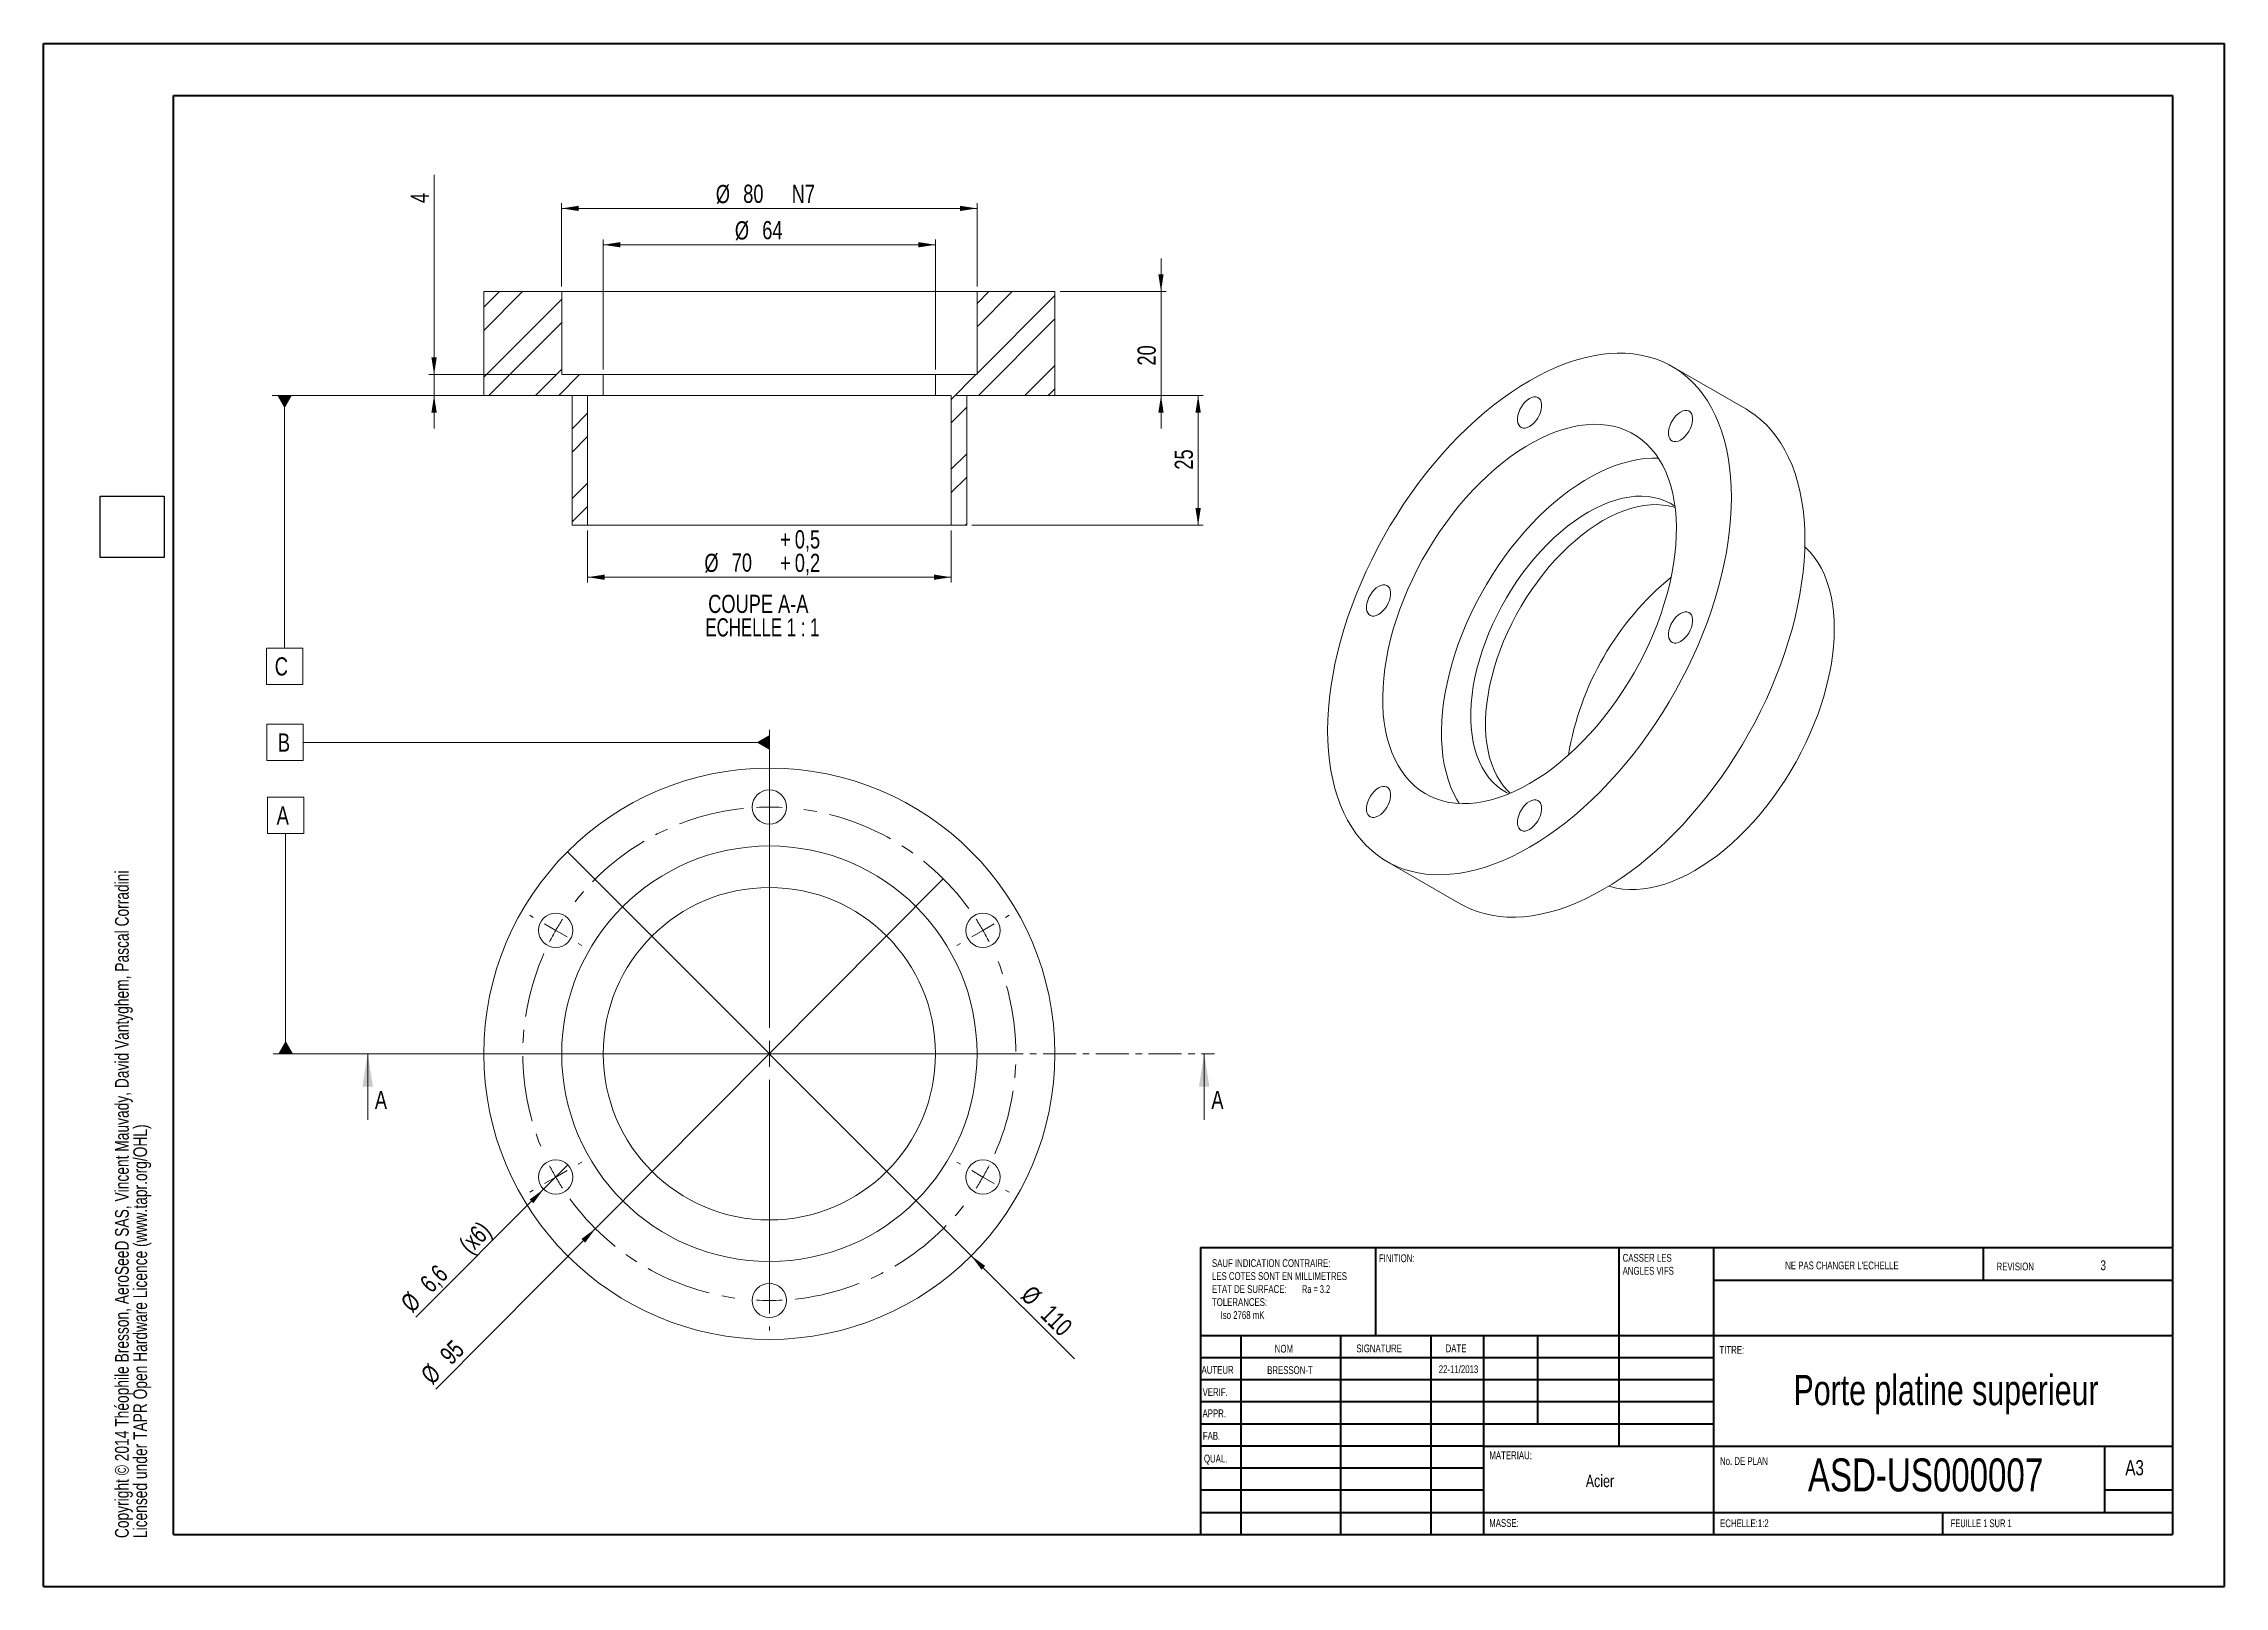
# Model space of a CAD drawing. Header units: millimetres. Extents: x 0 to 420, y 0 to 297.
import ezdxf

# ---------------------------------------------------------------- set-up
doc = ezdxf.new("R2010")
doc.units = ezdxf.units.MM
doc.linetypes.add('CENTER', pattern=[10.16, 6.35, -1.27, 1.27, -1.27])
doc.linetypes.add('CENTERX2', pattern=[20.32, 12.7, -2.54, 2.54, -2.54])
doc.styles.add('SLDTEXTSTYLE0', font='TXT', dxfattribs={"width": 0.75})
doc.styles.add('SLDTEXTSTYLE1', font='TXT', dxfattribs={"width": 0.7})
doc.styles.add('SLDTEXTSTYLE2', font='TXT', dxfattribs={"width": 0.6875})
doc.styles.add('SLDTEXTSTYLE3', font='TXT', dxfattribs={"width": 0.692308})
doc.dimstyles.new('SLDDIMSTYLE0', dxfattribs={"dimtxt": 3.5, "dimasz": 3.302, "dimexe": 0, "dimexo": 0.0625, "dimgap": 0.875, "dimtad": 1, "dimrnd": 1e-09, "dimzin": 12, "dimdsep": 46, "dimtxsty": 'SLDTEXTSTYLE0', "dimblk1": 'NONE', "dimsah": 1, "dimcen": 0, "dimadec": 0, "dimazin": 3, "dimtfac": 1, "dimtmove": 0, "dimatfit": 3, "dimldrblk": 'NONE', "dimfxl": 1, "dimfrac": 2, "dimtolj": 1, "dimtzin": 12, "dimarcsym": 0})
doc.dimstyles.new('SLDDIMSTYLE1', dxfattribs={"dimtxt": 3.5, "dimasz": 3.302, "dimexe": 0, "dimexo": 0.0625, "dimgap": 0.875, "dimtad": 1, "dimrnd": 1e-09, "dimzin": 12, "dimdsep": 46, "dimtxsty": 'SLDTEXTSTYLE0', "dimblk1": 'NONE', "dimsah": 1, "dimcen": 0, "dimadec": 0, "dimazin": 3, "dimtfac": 1, "dimtmove": 0, "dimatfit": 3, "dimldrblk": 'NONE', "dimfxl": 1, "dimfrac": 2, "dimtolj": 1, "dimtzin": 12, "dimarcsym": 0})
doc.dimstyles.new('SLDDIMSTYLE2', dxfattribs={"dimtxt": 3.5, "dimasz": 3.302, "dimexe": 0, "dimexo": 0.0625, "dimgap": 0.875, "dimtad": 1, "dimrnd": 1e-09, "dimzin": 12, "dimdsep": 46, "dimtxsty": 'SLDTEXTSTYLE0', "dimblk1": 'NONE', "dimsah": 1, "dimcen": 0, "dimadec": 0, "dimazin": 3, "dimtfac": 1, "dimtmove": 0, "dimatfit": 3, "dimldrblk": 'NONE', "dimfxl": 1, "dimfrac": 2, "dimtolj": 1, "dimtzin": 12, "dimarcsym": 0})
doc.dimstyles.new('SLDDIMSTYLE3', dxfattribs={"dimtxt": 3.5, "dimasz": 3.302, "dimexe": 0, "dimexo": 0.0625, "dimgap": 0.875, "dimtad": 1, "dimrnd": 1e-09, "dimzin": 12, "dimdsep": 46, "dimtxsty": 'SLDTEXTSTYLE0', "dimsah": 1, "dimcen": 0.09, "dimadec": 0, "dimazin": 3, "dimtol": 1, "dimtp": 0.5, "dimtm": -0.2, "dimtfac": 1, "dimtdec": 1, "dimtofl": 0, "dimtmove": 0, "dimatfit": 3, "dimfxl": 1, "dimfrac": 2, "dimtolj": 1, "dimarcsym": 0})
doc.dimstyles.new('SLDDIMSTYLE4', dxfattribs={"dimtxt": 3.5, "dimasz": 3.302, "dimexe": 0, "dimexo": 0.0625, "dimgap": 0.875, "dimtad": 1, "dimrnd": 1e-09, "dimzin": 12, "dimdsep": 46, "dimtxsty": 'SLDTEXTSTYLE0', "dimsah": 1, "dimcen": 0.09, "dimadec": 0, "dimazin": 3, "dimtfac": 1, "dimtofl": 0, "dimtmove": 0, "dimatfit": 3, "dimfxl": 1, "dimfrac": 2, "dimtolj": 1, "dimtzin": 12, "dimarcsym": 0})
doc.dimstyles.new('SLDDIMSTYLE5', dxfattribs={"dimtxt": 3.5, "dimasz": 3.302, "dimexe": 0, "dimexo": 0.0625, "dimgap": 0.875, "dimtad": 1, "dimrnd": 1e-09, "dimzin": 12, "dimdsep": 46, "dimtxsty": 'SLDTEXTSTYLE0', "dimsah": 1, "dimcen": 0.09, "dimadec": 0, "dimazin": 3, "dimtfac": 1, "dimtmove": 0, "dimatfit": 0, "dimfxl": 1, "dimfrac": 2, "dimtolj": 1, "dimtzin": 12, "dimarcsym": 0})
doc.dimstyles.new('SLDDIMSTYLE6', dxfattribs={"dimtxt": 3.5, "dimasz": 3.302, "dimexe": 0, "dimexo": 0.0625, "dimgap": 0.875, "dimtad": 1, "dimrnd": 1e-09, "dimzin": 12, "dimdsep": 46, "dimtxsty": 'SLDTEXTSTYLE0', "dimsah": 1, "dimcen": 0.09, "dimadec": 0, "dimazin": 3, "dimtfac": 1, "dimtofl": 0, "dimtmove": 0, "dimatfit": 3, "dimfxl": 1, "dimfrac": 2, "dimtolj": 1, "dimtzin": 12, "dimarcsym": 0})
picture_1 = doc.add_image_def('image1.bmp', size_in_pixel=(400, 420))

# ---------------------------------------------------------------- blocks, each defined once
blk = doc.blocks.new('SW_NOTE_0')
at = {"color": 0, "linetype": 'Continuous', "lineweight": 0, "char_height": 2.6458, "attachment_point": 1, "rotation": 90, "style": 'SLDTEXTSTYLE0'}
for s, insert in [('Copyright © 2014 Théophile Bresson, AeroSeeD SAS, Vincent Mauvady, David Vantyghem, Pascal Corradini', (-3.41, 0)), ('Licensed under TAPR Open Hardware Licence (www.tapr.org/OHL)', (0.12, 0))]:
    blk.add_mtext(s, dxfattribs=dict(at, insert=insert))
blk = doc.blocks.new('SW_NOTE_1')
at = {"color": 0, "linetype": 'Continuous', "lineweight": 0, "char_height": 1.5, "attachment_point": 1, "style": 'SLDTEXTSTYLE0'}
for s, insert in [('CASSER LES', (0, 1.93)), ('ANGLES VIFS', (0, -0.57))]:
    blk.add_mtext(s, dxfattribs=dict(at, insert=insert))
blk = doc.blocks.new('SW_NOTE_2')
at = {"color": 0, "linetype": 'Continuous', "lineweight": 0, "char_height": 1.5, "attachment_point": 1}
for s, insert, style in [('SAUF INDICATION CONTRAIRE:', (0, 1.93), 'SLDTEXTSTYLE0'), ('LES COTES SONT EN MILLIMETRES', (0, -0.57), 'SLDTEXTSTYLE0'), ('ETAT DE SURFACE:', (0, -3.07), 'SLDTEXTSTYLE0'), ('Ra = 3.2', (17.33, -3.07), 'SLDTEXTSTYLE2'), ('TOLERANCES:', (0, -5.57), 'SLDTEXTSTYLE0'), ('Iso 2768 mK', (1.66, -8.07), 'SLDTEXTSTYLE0')]:
    blk.add_mtext(s, dxfattribs=dict(at, insert=insert, style=style))
blk = doc.blocks.new('*D5')
at = {"color": 7, "linetype": 'Continuous', "lineweight": 0}
for q in [(100.96, 141.65), (198.6, 44.01)]:
    blk.add_line((178.74, 63.86), q, dxfattribs=at)
blk.add_solid([(178.74, 63.86), (180.72, 61.17), (181.44, 61.89)], dxfattribs=at)
at = {"color": 7, "linetype": 'Continuous', "lineweight": 0, "char_height": 3.5, "attachment_point": 1, "rotation": 315, "style": 'SLDTEXTSTYLE0'}
for s, insert in [('%%c', (190.56, 58.42, -25.4)), ('110', (194.33, 54.73, -25.4))]:
    blk.add_mtext(s, dxfattribs=dict(at, insert=insert))
blk = doc.blocks.new('_NONE')
blk = doc.blocks.new('*D6')
at = {"color": 7, "linetype": 'Continuous', "lineweight": 0}
for q in [(101.05, 81.34), (71.74, 52.03)]:
    blk.add_line((96.38, 76.67), q, dxfattribs=at)
blk.add_solid([(96.38, 76.67), (93.69, 74.7), (94.41, 73.98)], dxfattribs=at)
at = {"color": 7, "linetype": 'Continuous', "lineweight": 0, "char_height": 3.5, "attachment_point": 1, "rotation": 45, "style": 'SLDTEXTSTYLE0'}
for s, insert in [('(x6)', (79.77, 66.49, -25.4)), ('6,6', (72.26, 58.98, -25.4)), ('%%c', (68.56, 55.21, -25.4))]:
    blk.add_mtext(s, dxfattribs=dict(at, insert=insert))
blk = doc.blocks.new('*D7')
at = {"color": 7, "linetype": 'Continuous', "lineweight": 0}
for q in [(173.35, 136.43), (75.61, 38.18)]:
    blk.add_line((106.35, 69.08), q, dxfattribs=at)
blk.add_solid([(106.35, 69.08), (103.66, 67.1), (104.38, 66.38)], dxfattribs=at)
at = {"color": 7, "linetype": 'Continuous', "lineweight": 0, "char_height": 3.5, "attachment_point": 1, "rotation": 45.1503, "style": 'SLDTEXTSTYLE0'}
for s, insert in [('95', (76.1, 45.14, -25.4)), ('%%c', (72.42, 41.36, -25.4))]:
    blk.add_mtext(s, dxfattribs=dict(at, insert=insert))
blk = doc.blocks.new('SW_CENTERMARKSYMBOL_0')
at = {"color": 0, "linetype": 'Continuous', "lineweight": 0}
for p, q in [((-41.14, 76.25), (-41.14, 77.05)), ((-41.14, 71.25), (-41.14, 73.75)), ((-41.14, 28.75), (-41.14, 71.25)), ((-41.14, 71.25), (-41.14, 68.75)), ((-41.14, 66.25), (-41.14, 65.45)), ((-86.6, 50), (-87.3, 50.4)), ((4.33, 50), (5.02, 50.4)), ((-82.27, 47.5), (-84.44, 48.75)), ((-82.27, 47.5), (-80.11, 46.25)), ((0, 47.5), (-2.17, 46.25)), ((0, 47.5), (2.17, 48.75)), ((-77.94, 45), (-77.25, 44.6)), ((-4.33, 45), (-5.02, 44.6)), ((-41.14, 23.75), (-41.14, 26.25)), ((-46.14, 23.75), (-88.64, 23.75)), ((-41.14, 23.75), (-43.64, 23.75)), ((-41.14, 23.75), (-41.14, 21.25)), ((-41.14, 23.75), (-38.64, 23.75)), ((-36.14, 23.75), (6.36, 23.75)), ((-41.14, 18.75), (-41.14, -23.75)), ((-82.27, 0), (-84.44, -1.25)), ((-82.27, 0), (-80.11, 1.25)), ((-77.94, 2.5), (-77.25, 2.9)), ((-4.33, 2.5), (-5.02, 2.9)), ((0, 0), (-2.17, 1.25)), ((0, 0), (2.17, -1.25)), ((-86.6, -2.5), (-87.3, -2.9)), ((4.33, -2.5), (5.02, -2.9)), ((-41.14, -18.75), (-41.14, -17.95)), ((-41.14, -23.75), (-41.14, -21.25)), ((-41.14, -23.75), (-41.14, -26.25)), ((-41.14, -28.75), (-41.14, -29.55))]:
    blk.add_line(p, q, dxfattribs=at)
at = {"color": 0, "linetype": 'CENTERX2', "lineweight": 0}
for start, end in [(96.0311, 143.9689), (36.0311, 83.9689), (156.0311, 203.9689), (336.0311, 23.9689), (216.0311, 263.9689), (276.0311, 323.9689)]:
    blk.add_arc((-41.14, 23.75), 47.5, start, end, dxfattribs=at)
at = {"color": 0, "linetype": 'Continuous', "lineweight": 0}
for start, end in [(90, 93.0156), (86.9844, 90), (150, 153.0156), (146.9844, 150), (30, 33.0156), (26.9844, 30), (206.9844, 210), (330, 333.0156), (210, 213.0156), (326.9844, 330), (266.9844, 270), (270, 273.0156)]:
    blk.add_arc((-41.14, 23.75), 47.5, start, end, dxfattribs=at)
blk = doc.blocks.new('SW_DATUMTAG_0')
at = {"color": 0, "linetype": 'Continuous', "lineweight": 0}
for p, q in [((-1.77, -0.72), (-1.77, 6.28)), ((-1.77, 6.28), (5.23, 6.28)), ((5.23, 6.28), (5.23, -0.72)), ((5.23, -0.72), (-1.77, -0.72)), ((1.73, -43.11), (1.73, -0.72)), ((47.39, -43.11), (-0.67, -43.11))]:
    blk.add_line(p, q, dxfattribs=at)
blk.add_solid([(3.13, -43.11), (0.33, -43.11), (1.73, -40.66)], dxfattribs=at)
at = {"color": 0, "linetype": 'Continuous', "lineweight": 0, "insert": (0, 4.51, -25.5), "char_height": 3.5, "attachment_point": 1, "style": 'SLDTEXTSTYLE0'}
blk.add_mtext('A', dxfattribs=at)
blk = doc.blocks.new('SW_DATUMTAG_1')
at = {"color": 0, "linetype": 'Continuous', "lineweight": 0}
for p, q in [((-2.16, -0.72), (-2.16, 6.28)), ((-2.16, 6.28), (4.84, 6.28)), ((4.84, 6.28), (4.84, -0.72)), ((94.65, -9.65), (94.65, 5.18)), ((94.65, 2.78), (4.84, 2.78)), ((4.84, -0.72), (-2.16, -0.72))]:
    blk.add_line(p, q, dxfattribs=at)
blk.add_solid([(94.65, 1.38), (94.65, 4.18), (92.2, 2.78)], dxfattribs=at)
at = {"color": 0, "linetype": 'Continuous', "lineweight": 0, "insert": (0, 4.51, -25.5), "char_height": 3.5, "attachment_point": 1, "style": 'SLDTEXTSTYLE0'}
blk.add_mtext('B', dxfattribs=at)
blk = doc.blocks.new('*D11')
at = {"color": 7, "linetype": 'Continuous', "lineweight": 0}
for p, q in [((104.85, 203.49), (104.85, 193.49)), ((174.85, 203.49), (174.85, 193.49)), ((104.85, 194.49), (174.85, 194.49))]:
    blk.add_line(p, q, dxfattribs=at)
for points in [[(104.85, 194.49), (108.15, 193.99), (108.15, 195)], [(174.85, 194.49), (171.55, 195), (171.55, 193.99)]]:
    blk.add_solid(points, dxfattribs=at)
at = {"color": 7, "linetype": 'Continuous', "lineweight": 0, "char_height": 3.5, "attachment_point": 1, "style": 'SLDTEXTSTYLE0'}
for s, insert in [('+', (141.92, 203.53, 26.35)), ('0,5', (144.75, 203.53, 26.35)), ('%%c', (127.34, 199.01, 26.35)), ('70', (132.61, 199.06, 26.35)), ('+', (141.92, 199.01, 26.35)), ('0,2', (144.75, 199.01, 26.35))]:
    blk.add_mtext(s, dxfattribs=dict(at, insert=insert))
blk = doc.blocks.new('*D12')
at = {"color": 7, "linetype": 'Continuous', "lineweight": 0}
for p, q in [((175.85, 229.49), (223.43, 229.49)), ((222.43, 229.49), (222.43, 204.49)), ((178.85, 204.49), (223.43, 204.49))]:
    blk.add_line(p, q, dxfattribs=at)
for points in [[(222.43, 229.49), (221.92, 226.19), (222.94, 226.19)], [(222.43, 204.49), (222.94, 207.8), (221.92, 207.8)]]:
    blk.add_solid(points, dxfattribs=at)
at = {"color": 7, "linetype": 'Continuous', "lineweight": 0, "insert": (217.92, 215.2, 26.35), "char_height": 3.5, "attachment_point": 1, "rotation": 90, "style": 'SLDTEXTSTYLE0'}
blk.add_mtext('25', dxfattribs=at)
blk = doc.blocks.new('*D13')
at = {"color": 7, "linetype": 'Continuous', "lineweight": 0}
for p, q in [((75.28, 233.49), (75.28, 271.95)), ((98.85, 233.49), (74.28, 233.49)), ((75.28, 229.49), (75.28, 233.49)), ((103.85, 229.49), (74.28, 229.49)), ((75.28, 229.49), (75.28, 223.14))]:
    blk.add_line(p, q, dxfattribs=at)
for points in [[(75.28, 233.49), (75.79, 236.8), (74.77, 236.8)], [(75.28, 229.49), (74.77, 226.19), (75.79, 226.19)]]:
    blk.add_solid(points, dxfattribs=at)
at = {"color": 7, "linetype": 'Continuous', "lineweight": 0, "insert": (70.77, 266.52, 26.35), "char_height": 3.5, "attachment_point": 1, "rotation": 90, "style": 'SLDTEXTSTYLE0'}
blk.add_mtext('4', dxfattribs=at)
blk = doc.blocks.new('*D14')
at = {"color": 7, "linetype": 'Continuous', "lineweight": 0}
for p, q in [((215.28, 249.49), (215.28, 255.84)), ((195.85, 249.49), (216.28, 249.49)), ((215.28, 229.49), (215.28, 249.49)), ((175.85, 229.49), (216.28, 229.49)), ((215.28, 229.49), (215.28, 223.14))]:
    blk.add_line(p, q, dxfattribs=at)
for points in [[(215.28, 249.49), (215.78, 252.8), (214.77, 252.8)], [(215.28, 229.49), (214.77, 226.19), (215.78, 226.19)]]:
    blk.add_solid(points, dxfattribs=at)
at = {"color": 7, "linetype": 'Continuous', "lineweight": 0, "insert": (210.76, 235.24, 26.35), "char_height": 3.5, "attachment_point": 1, "rotation": 90, "style": 'SLDTEXTSTYLE0'}
blk.add_mtext('20', dxfattribs=at)
blk = doc.blocks.new('*D15')
at = {"color": 7, "linetype": 'Continuous', "lineweight": 0}
for p, q in [((99.85, 250.49), (99.85, 266.49)), ((99.85, 265.49), (179.85, 265.49)), ((179.85, 250.49), (179.85, 266.49))]:
    blk.add_line(p, q, dxfattribs=at)
for points in [[(99.85, 265.49), (103.15, 264.99), (103.15, 266)], [(179.85, 265.49), (176.55, 266), (176.55, 264.99)]]:
    blk.add_solid(points, dxfattribs=at)
at = {"color": 7, "linetype": 'Continuous', "lineweight": 0, "char_height": 3.5, "attachment_point": 1, "style": 'SLDTEXTSTYLE0'}
for s, insert in [('%%c', (129.54, 270.01, 26.35)), ('80', (134.82, 270.06, 26.35)), ('N7', (144.15, 270.06, 26.35))]:
    blk.add_mtext(s, dxfattribs=dict(at, insert=insert))
blk = doc.blocks.new('*D16')
at = {"color": 7, "linetype": 'Continuous', "lineweight": 0}
for p, q in [((107.85, 234.49), (107.85, 259.49)), ((107.85, 258.49), (171.85, 258.49)), ((171.85, 234.49), (171.85, 259.49))]:
    blk.add_line(p, q, dxfattribs=at)
for points in [[(107.85, 258.49), (111.15, 257.99), (111.15, 259)], [(171.85, 258.49), (168.55, 259), (168.55, 257.99)]]:
    blk.add_solid(points, dxfattribs=at)
at = {"color": 7, "linetype": 'Continuous', "lineweight": 0, "char_height": 3.5, "attachment_point": 1, "style": 'SLDTEXTSTYLE0'}
for s, insert in [('%%c', (133.21, 263.01, 26.35)), ('64', (138.48, 263.06, 26.35))]:
    blk.add_mtext(s, dxfattribs=dict(at, insert=insert))
blk = doc.blocks.new('SW_NOTE_3')
at = {"color": 0, "linetype": 'Continuous', "lineweight": 0, "char_height": 3.5, "attachment_point": 2}
for s, insert, style in [('COUPE A-A', (12.63, 4.51), 'SLDTEXTSTYLE0'), ('ECHELLE 1 : 1', (13.42, -0.01), 'SLDTEXTSTYLE3')]:
    blk.add_mtext(s, dxfattribs=dict(at, insert=insert, style=style))
blk = doc.blocks.new('SW_DATUMTAG_2')
at = {"color": 0, "linetype": 'Continuous', "lineweight": 0}
for p, q in [((63.26, 54.94), (-0.5, 54.94)), ((1.9, 54.94), (1.9, 6.28)), ((-1.6, -0.72), (-1.6, 6.28)), ((-1.6, 6.28), (5.4, 6.28)), ((5.4, 6.28), (5.4, -0.72)), ((5.4, -0.72), (-1.6, -0.72))]:
    blk.add_line(p, q, dxfattribs=at)
blk.add_solid([(3.3, 54.94), (0.5, 54.94), (1.9, 52.49)], dxfattribs=at)
at = {"color": 0, "linetype": 'Continuous', "lineweight": 0, "insert": (0, 4.51, 26.25), "char_height": 3.5, "attachment_point": 1, "style": 'SLDTEXTSTYLE0'}
blk.add_mtext('C', dxfattribs=at)

msp = doc.modelspace()

# ---------------------------------------------------------------- hatches: boundary and pattern name
at = {"linetype": 'Continuous', "lineweight": 0}
h = msp.add_hatch(dxfattribs=at)
h.set_pattern_fill('ANSI32', style=0)
h.paths.add_polyline_path([(101.853, 204.494), (104.853, 204.494), (104.853, 229.494), (107.853, 229.494), (107.853, 233.494), (99.853, 233.494), (99.853, 249.494), (84.853, 249.494), (84.853, 229.494), (101.853, 229.494)], flags=0)
h = msp.add_hatch(dxfattribs=at)
h.set_pattern_fill('ANSI32', style=0)
h.paths.add_polyline_path([(174.853, 204.494), (177.853, 204.494), (177.853, 229.494), (194.853, 229.494), (194.853, 249.494), (179.853, 249.494), (179.853, 233.494), (171.853, 233.494), (171.853, 229.494), (174.853, 229.494)], flags=0)

# ---------------------------------------------------------------- linework, layer by layer
at = {"color": 7, "linetype": 'Continuous', "lineweight": 40}
for p, q in [((0.079, 0.215), (0.079, 297.215)), ((0.079, 297.215), (420.079, 297.215)), ((420.079, 0.215), (420.079, 297.215)), ((25.079, 10.215), (25.079, 287.215)), ((25.079, 287.215), (410.079, 287.215)), ((410.079, 287.215), (410.079, 10.215)), ((222.879, 65.465), (410.079, 65.465)), ((222.879, 65.465), (222.879, 10.215)), ((256.679, 48.465), (256.679, 65.465)), ((303.479, 65.465), (303.479, 27.215)), ((321.679, 65.465), (321.679, 10.215)), ((373.679, 59.09), (373.679, 65.465)), ((410.079, 59.09), (321.679, 59.09)), ((410.079, 48.465), (222.879, 48.465)), ((230.679, 48.465), (230.679, 10.215)), ((249.87, 48.465), (249.87, 10.215)), ((267.278, 48.465), (267.278, 10.215)), ((277.479, 10.215), (277.479, 48.465)), ((287.879, 31.465), (287.879, 48.465)), ((321.679, 44.215), (222.879, 44.215)), ((321.679, 39.965), (222.879, 39.965)), ((321.679, 35.715), (222.879, 35.715)), ((321.679, 31.465), (222.879, 31.465)), ((277.479, 27.215), (222.879, 27.215)), ((277.479, 27.215), (410.079, 27.215)), ((397.079, 14.465), (397.079, 27.215)), ((277.479, 22.965), (222.879, 22.965)), ((277.479, 18.715), (222.879, 18.715)), ((410.079, 18.715), (397.079, 18.715)), ((222.879, 14.465), (410.079, 14.465)), ((365.879, 10.215), (365.879, 14.465)), ((25.079, 10.215), (410.079, 10.215)), ((0.079, 0.215), (420.079, 0.215))]:
    msp.add_line(p, q, dxfattribs=at)
at = {"color": 7, "linetype": 'Continuous', "lineweight": 15}
for p, q in [((84.853, 229.494), (84.853, 249.494)), ((84.853, 249.494), (99.853, 249.494)), ((99.853, 249.494), (99.853, 233.494)), ((179.853, 249.494), (99.853, 249.494)), ((179.853, 233.494), (179.853, 249.494)), ((179.853, 249.494), (194.853, 249.494)), ((194.853, 249.494), (194.853, 229.494)), ((99.853, 233.494), (107.853, 233.494)), ((107.853, 233.494), (107.853, 229.494)), ((171.853, 233.494), (107.853, 233.494)), ((171.853, 229.494), (171.853, 233.494)), ((171.853, 233.494), (179.853, 233.494)), ((327.898, 226.886), (313.756, 235.05)), ((101.853, 229.494), (84.853, 229.494)), ((101.853, 204.494), (101.853, 229.494)), ((107.853, 229.494), (104.853, 229.494)), ((104.853, 229.494), (104.853, 204.494)), ((171.853, 229.494), (107.853, 229.494)), ((174.853, 229.494), (171.853, 229.494)), ((174.853, 204.494), (174.853, 229.494)), ((177.853, 229.494), (177.853, 204.494)), ((194.853, 229.494), (177.853, 229.494)), ((104.853, 204.494), (101.853, 204.494)), ((174.853, 204.494), (104.853, 204.494)), ((177.853, 204.494), (174.853, 204.494)), ((258.76, 139.785), (272.902, 131.621))]:
    msp.add_line(p, q, dxfattribs=at)
at = {"color": 7, "linetype": 'CENTER', "lineweight": 0}
msp.add_line((60.494, 102.754), (225.6, 102.754), dxfattribs=at)
at = {"color": 7, "linetype": 'Continuous', "lineweight": 0}
for p, q in [((62.494, 90.054), (62.494, 102.754)), ((223.6, 90.054), (223.6, 102.754))]:
    msp.add_line(p, q, dxfattribs=at)
at = {"color": 7, "linetype": 'Continuous', "lineweight": 15, "flags": 128}
for points in [[(286.258, 142.508), (288.003, 143.56), (289.744, 144.701), (291.479, 145.928), (293.202, 147.238), (294.912, 148.629), (296.604, 150.099), (298.276, 151.643), (299.923, 153.26), (301.543, 154.945), (303.132, 156.696), (304.687, 158.509), (306.205, 160.38), (307.683, 162.305), (309.118, 164.281), (310.506, 166.304), (311.846, 168.369), (313.134, 170.472), (314.368, 172.61), (315.546, 174.777), (316.664, 176.97), (317.721, 179.183), (318.715, 181.414), (319.644, 183.656), (320.505, 185.906), (321.298, 188.16), (322.019, 190.411), (322.669, 192.657), (323.245, 194.892), (323.747, 197.112), (324.174, 199.312), (324.524, 201.489), (324.797, 203.637), (324.992, 205.753), (325.11, 207.831), (325.149, 209.869), (325.11, 211.861), (324.992, 213.804), (324.797, 215.694), (324.524, 217.527), (324.174, 219.299), (323.747, 221.007), (323.245, 222.648), (322.669, 224.217), (322.019, 225.713), (321.298, 227.131), (320.505, 228.469), (319.644, 229.725), (318.715, 230.895), (317.721, 231.978), (316.664, 232.971), (315.546, 233.873), (314.368, 234.68), (313.134, 235.393), (311.846, 236.009), (310.506, 236.527), (309.118, 236.947), (307.683, 237.266), (306.205, 237.485), (304.687, 237.604), (303.132, 237.621), (301.543, 237.537), (299.923, 237.352), (298.276, 237.067), (296.604, 236.682), (294.912, 236.197), (293.202, 235.614), (291.479, 234.934), (289.744, 234.159), (288.003, 233.289), (286.258, 232.327), (284.513, 231.275), (282.772, 230.134), (281.038, 228.907), (279.314, 227.597), (277.604, 226.205), (275.912, 224.736), (274.24, 223.191), (272.593, 221.575), (270.973, 219.889), (269.384, 218.138), (267.829, 216.326), (266.311, 214.455), (264.833, 212.53), (263.399, 210.554), (262.01, 208.531), (260.67, 206.466), (259.382, 204.363), (258.148, 202.225), (256.97, 200.058), (255.852, 197.865), (254.795, 195.651), (253.801, 193.421), (252.872, 191.178), (252.011, 188.928), (251.219, 186.675), (250.497, 184.423), (249.847, 182.178), (249.271, 179.943), (248.769, 177.723), (248.342, 175.522), (247.992, 173.346), (247.719, 171.198), (247.524, 169.082), (247.406, 167.004), (247.367, 164.966), (247.406, 162.974), (247.524, 161.031), (247.719, 159.141), (247.992, 157.308), (248.342, 155.536), (248.769, 153.828), (249.271, 152.187), (249.847, 150.618), (250.497, 149.122), (251.219, 147.704), (252.011, 146.366), (252.872, 145.11), (253.801, 143.94), (254.795, 142.857), (255.852, 141.864), (256.97, 140.962), (258.148, 140.154), (259.382, 139.442), (260.67, 138.826), (262.01, 138.307), (263.399, 137.888), (264.833, 137.569), (266.311, 137.349), (267.829, 137.231), (269.384, 137.214), (270.973, 137.298), (272.593, 137.482), (274.24, 137.768), (275.912, 138.153), (277.604, 138.638), (279.314, 139.221), (281.038, 139.9), (282.772, 140.676), (284.513, 141.546), (286.258, 142.508)], [(286.258, 223.508), (286.687, 223.802), (287.101, 224.177), (287.486, 224.621), (287.83, 225.119), (288.12, 225.654), (288.347, 226.208), (288.502, 226.761), (288.582, 227.296), (288.582, 227.793), (288.502, 228.236), (288.347, 228.61), (288.12, 228.902), (287.83, 229.102), (287.486, 229.203), (287.101, 229.202), (286.687, 229.099), (286.258, 228.898), (285.829, 228.604), (285.415, 228.229), (285.03, 227.785), (284.686, 227.287), (284.396, 226.752), (284.169, 226.198), (284.014, 225.645), (283.935, 225.11), (283.935, 224.613), (284.014, 224.17), (284.169, 223.796), (284.396, 223.504), (284.686, 223.304), (285.03, 223.203), (285.415, 223.204), (285.829, 223.307), (286.258, 223.508)], [(300.4, 134.344), (302.145, 135.396), (303.886, 136.537), (305.621, 137.764), (307.344, 139.074), (309.054, 140.465), (310.747, 141.935), (312.418, 143.479), (314.065, 145.096), (315.685, 146.781), (317.274, 148.532), (318.829, 150.345), (320.347, 152.216), (321.825, 154.141), (323.26, 156.117), (324.648, 158.14), (325.988, 160.205), (327.276, 162.308), (328.51, 164.445), (329.688, 166.613), (330.806, 168.806), (331.864, 171.019), (332.857, 173.25), (333.786, 175.492), (334.647, 177.742), (335.44, 179.996), (336.161, 182.247), (336.811, 184.493), (337.388, 186.728), (337.89, 188.948), (338.316, 191.148), (338.666, 193.325), (338.939, 195.473), (339.135, 197.588), (339.252, 199.667), (339.291, 201.704), (339.252, 203.697), (339.135, 205.64), (338.939, 207.53), (338.666, 209.363), (338.316, 211.135), (337.89, 212.843), (337.388, 214.484), (336.811, 216.053), (336.161, 217.548), (335.44, 218.967), (334.647, 220.305), (333.786, 221.561), (332.857, 222.731), (331.864, 223.814), (330.806, 224.807), (329.688, 225.709), (328.51, 226.516), (327.898, 226.886)], [(286.258, 154.756), (287.751, 155.663), (289.239, 156.659), (290.72, 157.74), (292.187, 158.904), (293.639, 160.148), (295.069, 161.468), (296.476, 162.86), (297.853, 164.32), (299.199, 165.845), (300.508, 167.43), (301.777, 169.071), (303.004, 170.762), (304.183, 172.501), (305.313, 174.28), (306.39, 176.097), (307.41, 177.945), (308.372, 179.819), (309.271, 181.715), (310.107, 183.626), (310.876, 185.548), (311.577, 187.475), (312.207, 189.402), (312.765, 191.324), (313.249, 193.234), (313.657, 195.129), (313.99, 197.002), (314.245, 198.848), (314.422, 200.662), (314.52, 202.44), (314.54, 204.175), (314.481, 205.864), (314.343, 207.501), (314.127, 209.083), (313.833, 210.604), (313.463, 212.06), (313.016, 213.448), (312.495, 214.763), (311.901, 216.002), (311.235, 217.162), (310.5, 218.238), (309.697, 219.229), (308.829, 220.131), (307.898, 220.941), (306.907, 221.658), (305.858, 222.28), (304.755, 222.805), (303.6, 223.231), (302.396, 223.557), (301.148, 223.783), (299.858, 223.907), (298.53, 223.929), (297.168, 223.85), (295.776, 223.669), (294.357, 223.387), (292.915, 223.005), (291.455, 222.523), (289.981, 221.944), (288.496, 221.268), (287.005, 220.499), (285.511, 219.637), (284.02, 218.685), (282.535, 217.646), (281.061, 216.523), (279.601, 215.318), (278.159, 214.036), (276.74, 212.68), (275.348, 211.253), (273.986, 209.76), (272.658, 208.205), (271.368, 206.591), (270.12, 204.924), (268.917, 203.209), (267.761, 201.449), (266.658, 199.65), (265.609, 197.818), (264.618, 195.956), (263.687, 194.07), (262.819, 192.166), (262.016, 190.249), (261.281, 188.323), (260.615, 186.396), (260.021, 184.471), (259.5, 182.554), (259.054, 180.651), (258.683, 178.766), (258.389, 176.906), (258.173, 175.075), (258.035, 173.279), (257.976, 171.522), (257.996, 169.809), (258.094, 168.145), (258.271, 166.535), (258.526, 164.983), (258.859, 163.494), (259.267, 162.072), (259.751, 160.72), (260.309, 159.442), (260.939, 158.242), (261.64, 157.124), (262.409, 156.09), (263.245, 155.144), (264.145, 154.287), (265.106, 153.523), (266.126, 152.853), (267.203, 152.28), (268.333, 151.804), (269.512, 151.428), (270.739, 151.152), (272.008, 150.977), (273.318, 150.904), (274.663, 150.933), (276.041, 151.063), (277.447, 151.294), (278.877, 151.627), (280.329, 152.059), (281.797, 152.589), (283.277, 153.217), (284.765, 153.94), (286.258, 154.756)], [(315.346, 220.908), (315.775, 221.201), (316.189, 221.576), (316.574, 222.02), (316.918, 222.518), (317.208, 223.053), (317.435, 223.607), (317.59, 224.16), (317.669, 224.695), (317.669, 225.192), (317.59, 225.635), (317.435, 226.009), (317.208, 226.301), (316.918, 226.501), (316.574, 226.602), (316.189, 226.601), (315.775, 226.498), (315.346, 226.297), (314.917, 226.003), (314.503, 225.628), (314.117, 225.184), (313.774, 224.686), (313.484, 224.151), (313.257, 223.597), (313.101, 223.044), (313.022, 222.509), (313.022, 222.012), (313.101, 221.569), (313.257, 221.195), (313.484, 220.903), (313.774, 220.703), (314.117, 220.602), (314.503, 220.603), (314.917, 220.706), (315.346, 220.908)], [(311.097, 217.379), (309.844, 217.398), (308.482, 217.318), (307.089, 217.137), (305.671, 216.855), (304.229, 216.473), (302.769, 215.992), (301.294, 215.413), (299.81, 214.737), (298.318, 213.967), (296.825, 213.105), (295.334, 212.153), (293.849, 211.115), (292.375, 209.991), (290.914, 208.787), (289.473, 207.505), (288.054, 206.149), (286.662, 204.722), (285.3, 203.229), (283.972, 201.673), (282.682, 200.06), (281.434, 198.393), (280.23, 196.678), (279.075, 194.918), (277.972, 193.119), (276.923, 191.286), (275.931, 189.425), (275, 187.539), (274.132, 185.635), (273.33, 183.717), (272.594, 181.792), (271.929, 179.864), (271.335, 177.939), (270.814, 176.023), (270.367, 174.12), (269.997, 172.235), (269.703, 170.375), (269.487, 168.544), (269.349, 166.748), (269.29, 164.99), (269.31, 163.278), (269.408, 161.614), (269.585, 160.004), (269.84, 158.452), (270.172, 156.963), (270.581, 155.54), (271.065, 154.188), (271.623, 152.911), (272.253, 151.711), (272.733, 150.924)], [(314.263, 208.164), (313.333, 208.733), (312.343, 209.207), (311.302, 209.581), (310.213, 209.855), (309.079, 210.027), (307.904, 210.097), (306.693, 210.064), (305.451, 209.929), (304.18, 209.691), (302.887, 209.353), (301.574, 208.914), (300.248, 208.377), (298.912, 207.743), (297.572, 207.015), (296.231, 206.196), (294.896, 205.287), (293.569, 204.293), (292.257, 203.216), (290.963, 202.061), (289.693, 200.832), (288.45, 199.532), (287.239, 198.167), (286.065, 196.742), (284.931, 195.261), (283.841, 193.729), (282.8, 192.152), (281.811, 190.535), (280.877, 188.885), (280.001, 187.206), (279.187, 185.506), (278.438, 183.789), (277.756, 182.062), (277.144, 180.331), (276.603, 178.601), (276.136, 176.88), (275.745, 175.173), (275.43, 173.486), (275.192, 171.825), (275.034, 170.195), (274.954, 168.604), (274.954, 167.055), (275.034, 165.555), (275.192, 164.109), (275.43, 162.722), (275.745, 161.398), (276.136, 160.143), (276.603, 158.961), (277.144, 157.856), (277.756, 156.832), (278.438, 155.892), (279.187, 155.04), (280.001, 154.279), (280.877, 153.611), (281.811, 153.039), (282.297, 152.791)], [(314.297, 207.897), (314.131, 207.949), (313.041, 208.222), (311.907, 208.394), (310.733, 208.464), (309.522, 208.431), (308.279, 208.296), (307.009, 208.058), (305.715, 207.72), (304.403, 207.281), (303.076, 206.744), (301.741, 206.111), (300.4, 205.383), (299.06, 204.563), (297.724, 203.654), (296.398, 202.66), (295.085, 201.583), (293.792, 200.428), (292.521, 199.199), (291.279, 197.9), (290.068, 196.535), (288.893, 195.109), (287.759, 193.628), (286.67, 192.096), (285.629, 190.519), (284.639, 188.903), (283.705, 187.252), (282.829, 185.574), (282.016, 183.873), (281.267, 182.156), (280.585, 180.429), (279.972, 178.698), (279.432, 176.968), (278.965, 175.247), (278.573, 173.54), (278.258, 171.853), (278.021, 170.192), (277.862, 168.563), (277.783, 166.971), (277.783, 165.422), (277.862, 163.922), (278.021, 162.476), (278.258, 161.089), (278.573, 159.765), (278.965, 158.51), (279.432, 157.328), (279.972, 156.223), (280.585, 155.199), (281.267, 154.259), (282.016, 153.407), (282.545, 152.895)], [(318.078, 138.02), (319.533, 138.905), (320.983, 139.879), (322.425, 140.938), (323.854, 142.08), (325.266, 143.3), (326.658, 144.597), (328.023, 145.965), (329.36, 147.401), (330.664, 148.9), (331.931, 150.458), (333.157, 152.071), (334.339, 153.734), (335.473, 155.441), (336.556, 157.189), (337.585, 158.971), (338.557, 160.783), (339.469, 162.619), (340.318, 164.474), (341.102, 166.343), (341.818, 168.219), (342.464, 170.098), (343.04, 171.973), (343.541, 173.84), (343.969, 175.694), (344.32, 177.527), (344.594, 179.336), (344.79, 181.114), (344.909, 182.857), (344.948, 184.56), (344.909, 186.217), (344.79, 187.824), (344.594, 189.375), (344.32, 190.867), (343.969, 192.296), (343.541, 193.655), (343.04, 194.943), (342.464, 196.155), (341.818, 197.287), (341.102, 198.336), (340.318, 199.3), (339.469, 200.175), (339.274, 200.355)], [(257.17, 187.324), (257.599, 187.617), (258.013, 187.992), (258.399, 188.436), (258.742, 188.934), (259.033, 189.469), (259.259, 190.023), (259.415, 190.576), (259.494, 191.111), (259.494, 191.608), (259.415, 192.051), (259.259, 192.425), (259.033, 192.717), (258.742, 192.917), (258.399, 193.018), (258.013, 193.017), (257.599, 192.914), (257.17, 192.713), (256.742, 192.419), (256.327, 192.044), (255.942, 191.6), (255.598, 191.102), (255.308, 190.567), (255.082, 190.013), (254.926, 189.46), (254.847, 188.926), (254.847, 188.428), (254.926, 187.985), (255.082, 187.611), (255.308, 187.319), (255.598, 187.119), (255.942, 187.018), (256.327, 187.019), (256.742, 187.122), (257.17, 187.324)], [(315.346, 182.122), (315.775, 182.415), (316.189, 182.79), (316.574, 183.235), (316.918, 183.733), (317.208, 184.268), (317.435, 184.821), (317.59, 185.375), (317.669, 185.909), (317.669, 186.406), (317.59, 186.85), (317.435, 187.223), (317.208, 187.515), (316.918, 187.715), (316.574, 187.817), (316.189, 187.816), (315.775, 187.713), (315.346, 187.511), (314.917, 187.218), (314.503, 186.842), (314.117, 186.398), (313.774, 185.9), (313.484, 185.365), (313.257, 184.812), (313.101, 184.258), (313.022, 183.724), (313.022, 183.227), (313.101, 182.783), (313.257, 182.41), (313.484, 182.118), (313.774, 181.918), (314.117, 181.816), (314.503, 181.817), (314.917, 181.92), (315.346, 182.122)], [(257.17, 148.538), (257.599, 148.831), (258.013, 149.207), (258.399, 149.651), (258.742, 150.149), (259.033, 150.684), (259.259, 151.237), (259.415, 151.791), (259.494, 152.325), (259.494, 152.822), (259.415, 153.266), (259.259, 153.639), (259.033, 153.931), (258.742, 154.131), (258.399, 154.233), (258.013, 154.232), (257.599, 154.129), (257.17, 153.927), (256.742, 153.634), (256.327, 153.259), (255.942, 152.814), (255.598, 152.316), (255.308, 151.781), (255.082, 151.228), (254.926, 150.674), (254.847, 150.14), (254.847, 149.643), (254.926, 149.199), (255.082, 148.826), (255.308, 148.534), (255.598, 148.334), (255.942, 148.232), (256.327, 148.233), (256.742, 148.336), (257.17, 148.538)], [(286.258, 145.937), (286.687, 146.23), (287.101, 146.606), (287.486, 147.05), (287.83, 147.548), (288.12, 148.083), (288.347, 148.636), (288.502, 149.19), (288.582, 149.724), (288.582, 150.222), (288.502, 150.665), (288.347, 151.039), (288.12, 151.331), (287.83, 151.531), (287.486, 151.632), (287.101, 151.631), (286.687, 151.528), (286.258, 151.326), (285.829, 151.033), (285.415, 150.658), (285.03, 150.214), (284.686, 149.715), (284.396, 149.181), (284.169, 148.627), (284.014, 148.073), (283.935, 147.539), (283.935, 147.042), (284.014, 146.599), (284.169, 146.225), (284.396, 145.933), (284.686, 145.733), (285.03, 145.632), (285.415, 145.632), (285.829, 145.735), (286.258, 145.937)], [(301.567, 135.037), (301.817, 134.959), (302.999, 134.661), (304.225, 134.464), (305.492, 134.368), (306.795, 134.374), (308.132, 134.482), (309.498, 134.691), (310.889, 135.001), (312.302, 135.41), (313.731, 135.919), (315.173, 136.524), (316.623, 137.225), (318.078, 138.02)], [(272.902, 131.621), (273.524, 131.278), (274.812, 130.661), (276.152, 130.143), (277.541, 129.724), (278.975, 129.404), (280.453, 129.185), (281.971, 129.067), (283.526, 129.05), (285.115, 129.134), (286.735, 129.318), (288.382, 129.604), (290.054, 129.989), (291.746, 130.474), (293.456, 131.056), (295.18, 131.736), (296.914, 132.512), (298.655, 133.381), (300.4, 134.344)]]:
    msp.add_lwpolyline(points, dxfattribs=at)
at = {"color": 7, "linetype": 'Continuous', "lineweight": 15}
for centre, radius in [((139.853, 102.754), 55), ((139.853, 150.254), 3.3), ((139.853, 102.754), 40), ((139.853, 102.754), 32), ((98.716, 126.504), 3.3), ((180.989, 126.504), 3.3), ((98.716, 79.004), 3.3), ((180.989, 79.004), 3.3), ((139.853, 55.254), 3.3)]:
    msp.add_circle(centre, radius, dxfattribs=at)
msp.add_arc((349.34, 151.001), 56.355, 129.44838, 170.557, dxfattribs=at)
at = {"color": 7, "linetype": 'Continuous', "lineweight": 0}
for points in [[(62.494, 102.754), (61.478, 96.404), (63.51, 96.404)], [(223.6, 102.754), (222.584, 96.404), (224.616, 96.404)]]:
    msp.add_solid(points, dxfattribs=at)

# ---------------------------------------------------------------- block references
for name, p in [('SW_DATUMTAG_2', (44.592, 174.558)), ('SW_NOTE_3', (125.096, 186.6)), ('SW_DATUMTAG_1', (45.201, 159.906)), ('SW_CENTERMARKSYMBOL_0', (180.989, 79.004)), ('SW_DATUMTAG_0', (44.966, 145.868)), ('SW_NOTE_0', (17.239, 9.511)), ('SW_NOTE_2', (225.098, 61.264)), ('SW_NOTE_1', (304.188, 62.284))]:
    msp.add_blockref(name, p, dxfattribs=at)

# ---------------------------------------------------------------- texts
at = {"color": 7, "linetype": 'Continuous', "char_height": 3.5, "attachment_point": 1, "style": 'SLDTEXTSTYLE0'}
for insert in [(63.874, 95.611), (224.98, 95.611)]:
    msp.add_mtext('A', dxfattribs=dict(at, insert=insert))
at = {"color": 7, "linetype": 'Continuous', "lineweight": 0}
for s, insert, char_height, attachment_point, style in [('FINITION:', (257.25, 64.134), 1.5, 1, 'SLDTEXTSTYLE0'), ('3', (396.742, 62.99), 1.905, 2, 'SLDTEXTSTYLE0'), ("NE PAS CHANGER L'ECHELLE", (335.493, 62.748), 1.5, 1, 'SLDTEXTSTYLE0'), ('REVISION', (376.206, 62.55), 1.5, 1, 'SLDTEXTSTYLE0'), ('NOM', (237.201, 46.716), 1.5, 1, 'SLDTEXTSTYLE0'), ('SIGNATURE', (252.912, 46.777), 1.5, 1, 'SLDTEXTSTYLE0'), ('DATE', (270.094, 46.791), 1.5, 1, 'SLDTEXTSTYLE0'), ('TITRE:', (322.835, 46.493), 1.5, 1, 'SLDTEXTSTYLE0'), ('AUTEUR', (223.091, 42.644), 1.5, 1, 'SLDTEXTSTYLE0'), ('BRESSON-T', (240.114, 42.598), 1.4986, 2, 'SLDTEXTSTYLE0'), ('22-11/2013', (272.576, 42.774), 1.4986, 2, 'SLDTEXTSTYLE0'), ('VERIF.', (223.289, 38.369), 1.5, 1, 'SLDTEXTSTYLE0'), ('Porte platine superieur', (366.471, 40.92), 5.82083, 2, 'SLDTEXTSTYLE0'), ('APPR.', (223.281, 34.279), 1.5, 1, 'SLDTEXTSTYLE0'), ('FAB.', (223.334, 29.948), 1.5, 1, 'SLDTEXTSTYLE0'), ('QUAL.', (223.548, 25.564), 1.5, 1, 'SLDTEXTSTYLE0'), ('MATERIAU:', (278.525, 26.201), 1.5, 1, 'SLDTEXTSTYLE0'), ('Acier', (299.818, 21.7), 2.3813, 2, 'SLDTEXTSTYLE0'), ('No. DE PLAN', (322.953, 25.083), 1.5, 1, 'SLDTEXTSTYLE0'), ('ASD-US000007', (362.529, 24.847), 6.35, 2, 'SLDTEXTSTYLE0'), ('A3', (401, 24.515), 2.9104, 1, 'SLDTEXTSTYLE0'), ('MASSE:', (278.497, 13.164), 1.4986, 1, 'SLDTEXTSTYLE0'), ('ECHELLE:1:2', (322.953, 13.115), 1.5, 1, 'SLDTEXTSTYLE0'), ('FEUILLE 1 SUR 1', (367.357, 13.115), 1.5, 1, 'SLDTEXTSTYLE1')]:
    msp.add_mtext(s, dxfattribs=dict(at, insert=insert, char_height=char_height, attachment_point=attachment_point, style=style))

# ---------------------------------------------------------------- dimensions: what is measured, and where the dimension line sits
for base, p1, p2, dimstyle, picture, middle in [((75.278, 233.494), (104.853, 229.494), (99.853, 233.494), 'SLDDIMSTYLE5', '*D13', (75.278, 269.239)), ((215.276, 249.494), (174.853, 229.494), (194.853, 249.494), 'SLDDIMSTYLE5', '*D14', (215.276, 239.252)), ((222.428, 204.494), (174.853, 229.494), (177.853, 204.494), 'SLDDIMSTYLE4', '*D12', (222.428, 219.208))]:
    dim = msp.add_linear_dim(base=base, p1=p1, p2=p2, angle=90, dimstyle=dimstyle, dxfattribs=at)
    dim.commit()
    dim.dimension.update_dxf_attribs({"geometry": picture, "text_midpoint": middle, "dimtype": 160})
for base, p1, p2, text, dimstyle, picture, middle in [((179.853, 265.494), (99.853, 249.494), (179.853, 249.494), '%%c<>N7', 'SLDDIMSTYLE6', '*D15', (139.853, 265.494)), ((171.853, 258.494), (107.853, 233.494), (171.853, 233.494), '%%c<>', 'SLDDIMSTYLE4', '*D16', (139.853, 258.494)), ((174.853, 194.494), (104.853, 204.494), (174.853, 204.494), '%%c<>', 'SLDDIMSTYLE3', '*D11', (139.276, 194.494))]:
    dim = msp.add_linear_dim(base=base, p1=p1, p2=p2, text=text, dimstyle=dimstyle, dxfattribs=at)
    dim.commit()
    dim.dimension.update_dxf_attribs({"geometry": picture, "text_midpoint": middle, "dimtype": 160})
for p1, p2, dimstyle, picture, middle in [((100.962, 141.645), (178.743, 63.863), 'SLDDIMSTYLE0', '*D5', (193.022, 49.584)), ((173.352, 136.43), (106.353, 69.079), 'SLDDIMSTYLE2', '*D7', (80.27, 42.858))]:
    dim = msp.add_diameter_dim_2p(p1=p1, p2=p2, dimstyle=dimstyle, dxfattribs=at)
    dim.commit()
    dim.dimension.update_dxf_attribs({"geometry": picture, "text_midpoint": middle, "dimtype": 163})
dim = msp.add_diameter_dim_2p(p1=(101.05, 81.338), p2=(96.383, 76.671), text='<> (x6)', dimstyle='SLDDIMSTYLE1', dxfattribs=at)
dim.commit()
dim.dimension.update_dxf_attribs({"geometry": '*D6', "text_midpoint": (80.174, 60.462), "dimtype": 163})

# ---------------------------------------------------------------- pictures from other files: only their frames are drawn
image = msp.add_image(picture_1, insert=(23.311, 198.306), size_in_units=(11.762, 12.35), rotation=90)
image.dxf.flags = 7

doc.saveas('drawing.dxf')
